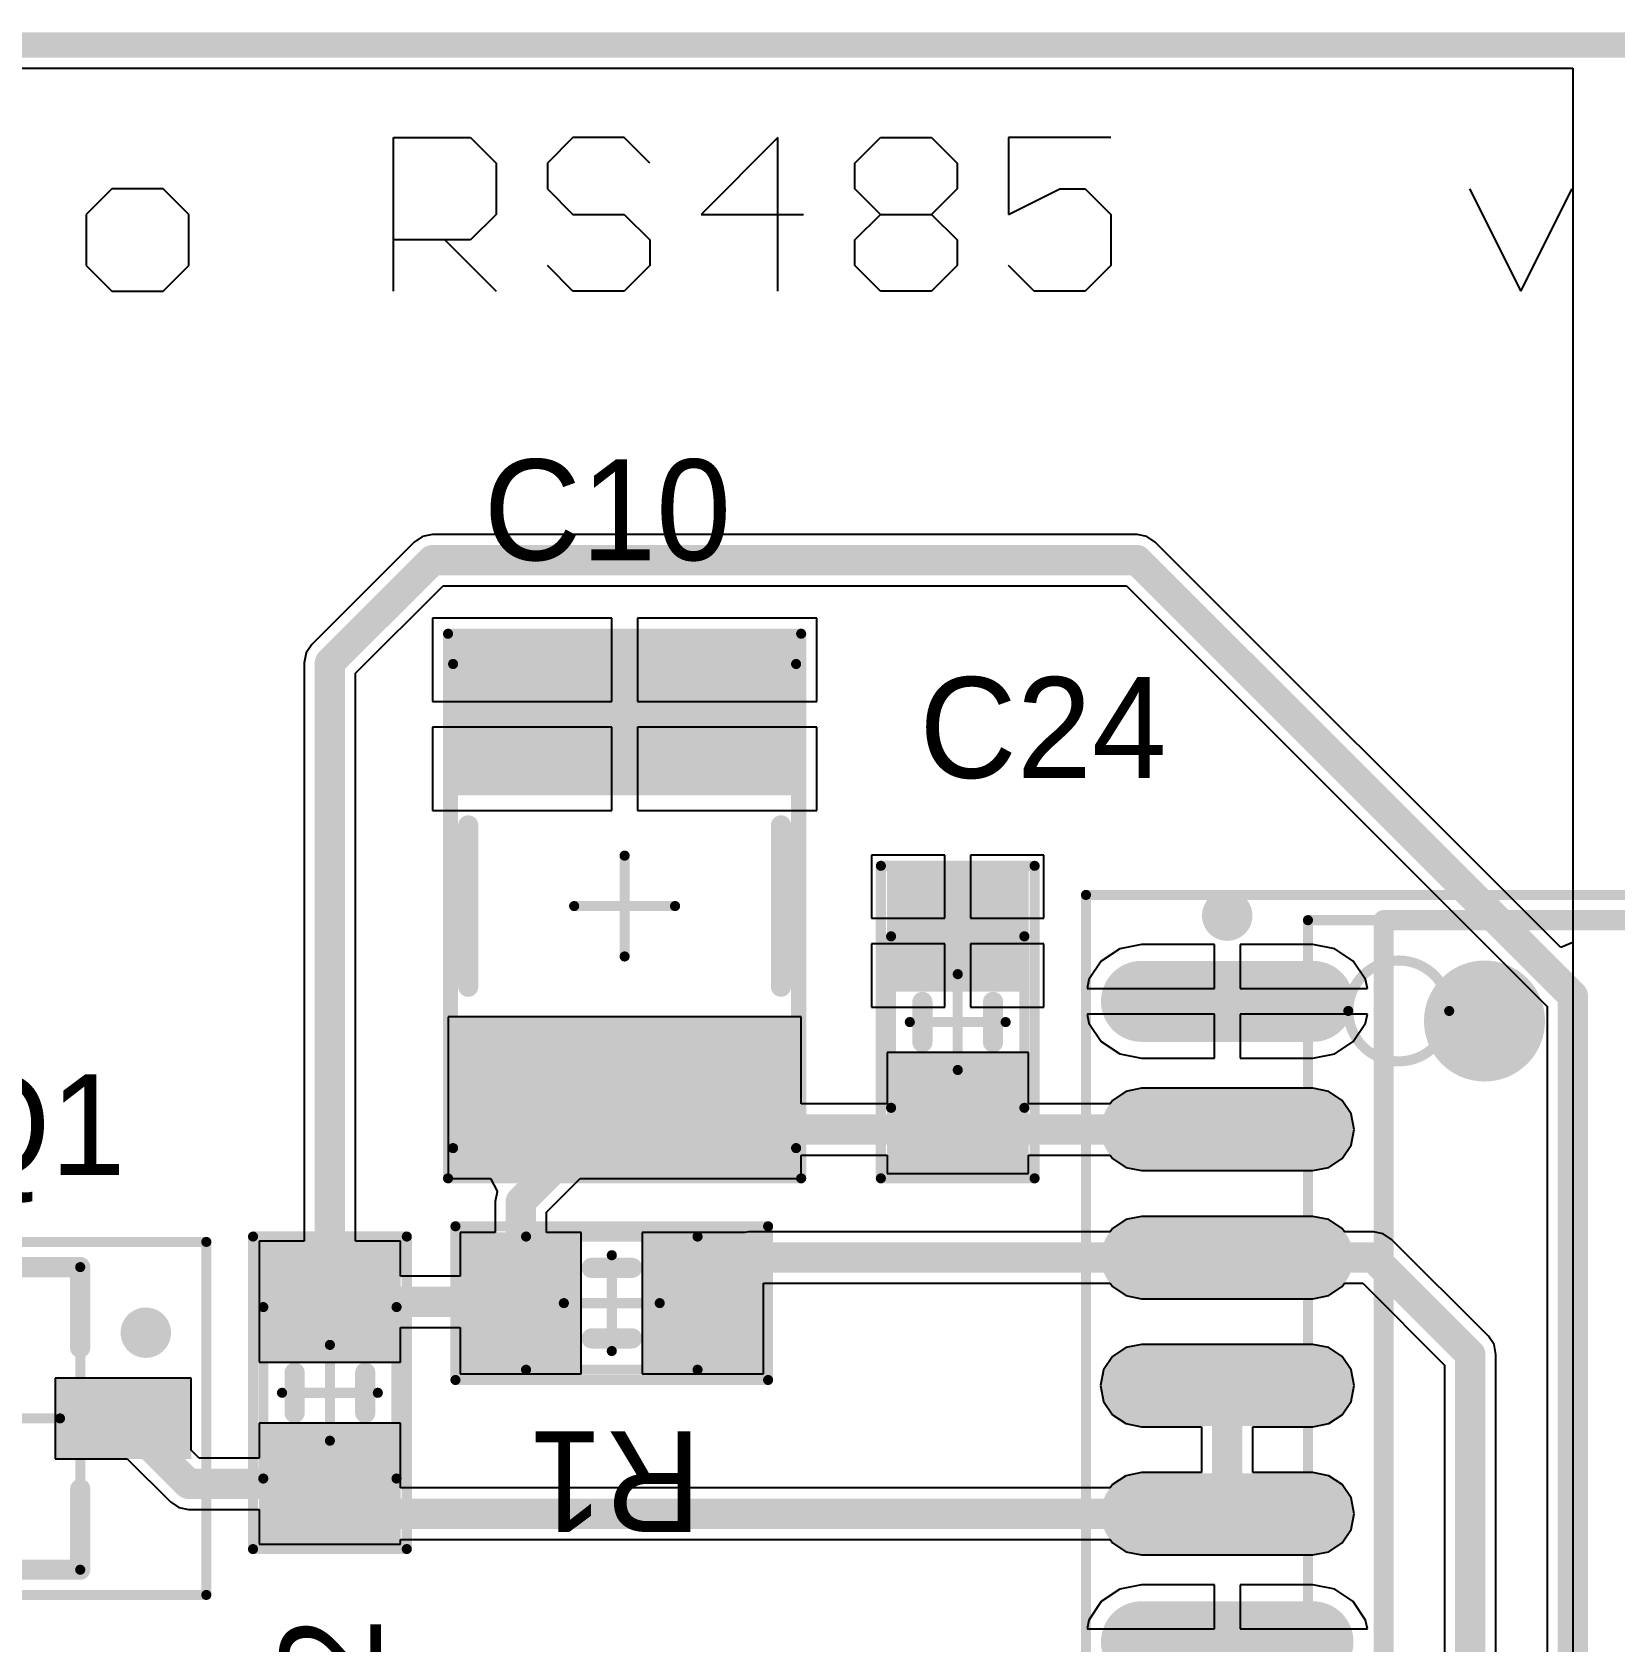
# Model space of a CAD drawing. Header units: millimetres. Extents: x 2.41 to 5.26, y 1.71 to 2.9.
# Drawn here: x 2.964 to 3.581, y 2.27 to 2.898 of the extents above; entities that cross this region are included whole.
import ezdxf

# ---------------------------------------------------------------- set-up
doc = ezdxf.new("R2010")
doc.units = ezdxf.units.MM
doc.header["$MEASUREMENT"] = 0
for name, color, linetype in [('BottomLayer', 5, 'Continuous'), ('KeepOutLayer', 6, 'Continuous'), ('Mechanical13', 56, 'Continuous'), ('Mechanical15', 56, 'Continuous'), ('TopLayer', 1, 'Continuous'), ('TopOverlay', 2, 'Continuous'), ('TopPaste', 8, 'Continuous'), ('TopSolder', 216, 'Continuous')]:
    doc.layers.add(name, color=color, linetype=linetype)

# ---------------------------------------------------------------- blocks, each defined once
blk = doc.blocks.new('SMD_R_4')
at = {"layer": 'Mechanical13', "const_width": 0.00394}
for points in [[(-0.03346, 0.026), (-0.03346, -0.026)], [(-0.03346, 0.026), (0.03346, 0.026)], [(0.03346, 0.026), (0.03346, -0.026)], [(-0.03346, -0.026), (0.03346, -0.026)]]:
    blk.add_lwpolyline(points, dxfattribs=at)
at = {"layer": 'Mechanical13', "const_width": 0.00197}
for points in [[(-0.03445, 0.026, 1), (-0.03248, 0.026, 1)], [(-0.03445, 0.026, 1), (-0.03248, 0.026, 1)], [(0.03248, 0.026, 1), (0.03445, 0.026, 1)], [(0.03248, 0.026, 1), (0.03445, 0.026, 1)], [(-0.03445, -0.026, 1), (-0.03248, -0.026, 1)], [(-0.03445, -0.026, 1), (-0.03248, -0.026, 1)], [(0.03248, -0.026, 1), (0.03445, -0.026, 1)], [(0.03248, -0.026, 1), (0.03445, -0.026, 1)]]:
    blk.add_lwpolyline(points, format="xyb", close=True, dxfattribs=at)
at = {"layer": 'Mechanical15', "const_width": 0.00394}
for points in [[(-0.061, 0.03), (-0.061, -0.03)], [(-0.061, 0.03), (0.061, 0.03)], [(0.061, 0.03), (0.061, -0.03)], [(0, 0.0187), (0, -0.0187)], [(-0.0187, 0), (0.0187, 0)], [(-0.061, -0.03), (0.061, -0.03)]]:
    blk.add_lwpolyline(points, dxfattribs=at)
at = {"layer": 'Mechanical15', "const_width": 0.00197}
for points in [[(-0.06198, 0.03, 1), (-0.06002, 0.03, 1)], [(-0.06198, 0.03, 1), (-0.06002, 0.03, 1)], [(0.06002, 0.03, 1), (0.06198, 0.03, 1)], [(0.06002, 0.03, 1), (0.06198, 0.03, 1)], [(-0.00098, 0.0187, 1), (0.00098, 0.0187, 1)], [(-0.01968, 0, 1), (-0.01772, 0, 1)], [(0.01772, 0, 1), (0.01969, 0, 1)], [(-0.00098, -0.0187, 1), (0.00098, -0.0187, 1)], [(-0.06198, -0.03, 1), (-0.06002, -0.03, 1)], [(-0.06198, -0.03, 1), (-0.06002, -0.03, 1)], [(0.06002, -0.03, 1), (0.06198, -0.03, 1)], [(0.06002, -0.03, 1), (0.06198, -0.03, 1)]]:
    blk.add_lwpolyline(points, format="xyb", close=True, dxfattribs=at)
at = {"layer": 'TopLayer'}
for points in [[(-0.01584, -0.02362), (-0.01584, 0.02362), (-0.05521, -0.02362), (-0.05521, 0.02362)], [(0.05521, -0.02362), (0.05521, 0.02362), (0.01584, -0.02362), (0.01584, 0.02362)]]:
    blk.add_solid(points, dxfattribs=at)
at = {"layer": 'TopOverlay', "const_width": 0.00787}
for points in [[(-0.00787, 0.01378), (0.00787, 0.01378)], [(-0.00787, -0.01378), (0.00787, -0.01378)]]:
    blk.add_lwpolyline(points, dxfattribs=at)
at = {"layer": 'TopOverlay', "const_width": 0.00394}
for points in [[(-0.00984, 0.01378, 1), (-0.00591, 0.01378, 1)], [(0.00591, 0.01378, 1), (0.00984, 0.01378, 1)], [(-0.00984, -0.01378, 1), (-0.00591, -0.01378, 1)], [(0.00591, -0.01378, 1), (0.00984, -0.01378, 1)]]:
    blk.add_lwpolyline(points, format="xyb", close=True, dxfattribs=at)
at = {"layer": 'TopPaste'}
for points in [[(-0.01584, -0.02362), (-0.01584, 0.02362), (-0.05521, -0.02362), (-0.05521, 0.02362)], [(0.05521, -0.02362), (0.05521, 0.02362), (0.01584, -0.02362), (0.01584, 0.02362)]]:
    blk.add_solid(points, dxfattribs=at)
at = {"layer": 'TopSolder'}
for points in [[(-0.01184, -0.02762), (-0.01184, 0.02762), (-0.05921, -0.02762), (-0.05921, 0.02762)], [(0.05921, -0.02762), (0.05921, 0.02762), (0.01184, -0.02762), (0.01184, 0.02762)]]:
    blk.add_solid(points, dxfattribs=at)
blk = doc.blocks.new('SMD_R_5')
at = {"layer": 'Mechanical13', "const_width": 0.00394}
for points in [[(-0.03346, 0.026), (-0.03346, -0.026)], [(0.03346, 0.026), (-0.03346, 0.026)], [(0.03346, 0.026), (0.03346, -0.026)], [(0.03346, -0.026), (-0.03346, -0.026)]]:
    blk.add_lwpolyline(points, dxfattribs=at)
at = {"layer": 'Mechanical13', "const_width": 0.00197}
for points in [[(-0.03445, 0.026, 1), (-0.03248, 0.026, 1)], [(-0.03445, 0.026, 1), (-0.03248, 0.026, 1)], [(0.03248, 0.026, 1), (0.03445, 0.026, 1)], [(0.03248, 0.026, 1), (0.03445, 0.026, 1)], [(-0.03445, -0.026, 1), (-0.03248, -0.026, 1)], [(-0.03445, -0.026, 1), (-0.03248, -0.026, 1)], [(0.03248, -0.026, 1), (0.03445, -0.026, 1)], [(0.03248, -0.026, 1), (0.03445, -0.026, 1)]]:
    blk.add_lwpolyline(points, format="xyb", close=True, dxfattribs=at)
at = {"layer": 'Mechanical15', "const_width": 0.00394}
for points in [[(-0.061, 0.03), (-0.061, -0.03)], [(0.061, 0.03), (-0.061, 0.03)], [(0.061, 0.03), (0.061, -0.03)], [(0, 0.0187), (0, -0.0187)], [(0.0187, 0), (-0.0187, 0)], [(0.061, -0.03), (-0.061, -0.03)]]:
    blk.add_lwpolyline(points, dxfattribs=at)
at = {"layer": 'Mechanical15', "const_width": 0.00197}
for points in [[(-0.06198, 0.03, 1), (-0.06002, 0.03, 1)], [(-0.06198, 0.03, 1), (-0.06002, 0.03, 1)], [(0.06002, 0.03, 1), (0.06198, 0.03, 1)], [(0.06002, 0.03, 1), (0.06198, 0.03, 1)], [(-0.00098, 0.0187, 1), (0.00098, 0.0187, 1)], [(-0.01968, 0, 1), (-0.01772, 0, 1)], [(0.01772, 0, 1), (0.01969, 0, 1)], [(-0.00098, -0.0187, 1), (0.00098, -0.0187, 1)], [(-0.06198, -0.03, 1), (-0.06002, -0.03, 1)], [(-0.06198, -0.03, 1), (-0.06002, -0.03, 1)], [(0.06002, -0.03, 1), (0.06198, -0.03, 1)], [(0.06002, -0.03, 1), (0.06198, -0.03, 1)]]:
    blk.add_lwpolyline(points, format="xyb", close=True, dxfattribs=at)
at = {"layer": 'TopLayer'}
for points in [[(-0.01584, -0.02362), (-0.01584, 0.02362), (-0.05521, -0.02362), (-0.05521, 0.02362)], [(0.05521, -0.02362), (0.05521, 0.02362), (0.01584, -0.02362), (0.01584, 0.02362)]]:
    blk.add_solid(points, dxfattribs=at)
at = {"layer": 'TopOverlay', "const_width": 0.00787}
for points in [[(0.00787, 0.01378), (-0.00787, 0.01378)], [(0.00787, -0.01378), (-0.00787, -0.01378)]]:
    blk.add_lwpolyline(points, dxfattribs=at)
at = {"layer": 'TopOverlay', "const_width": 0.00394}
for points in [[(-0.00984, 0.01378, 1), (-0.00591, 0.01378, 1)], [(0.00591, 0.01378, 1), (0.00984, 0.01378, 1)], [(-0.00984, -0.01378, 1), (-0.00591, -0.01378, 1)], [(0.00591, -0.01378, 1), (0.00984, -0.01378, 1)]]:
    blk.add_lwpolyline(points, format="xyb", close=True, dxfattribs=at)
at = {"layer": 'TopPaste'}
for points in [[(-0.01584, -0.02362), (-0.01584, 0.02362), (-0.05521, -0.02362), (-0.05521, 0.02362)], [(0.05521, -0.02362), (0.05521, 0.02362), (0.01584, -0.02362), (0.01584, 0.02362)]]:
    blk.add_solid(points, dxfattribs=at)
at = {"layer": 'TopSolder'}
for points in [[(-0.01184, -0.02762), (-0.01184, 0.02762), (-0.05921, -0.02762), (-0.05921, 0.02762)], [(0.05921, -0.02762), (0.05921, 0.02762), (0.01184, -0.02762), (0.01184, 0.02762)]]:
    blk.add_solid(points, dxfattribs=at)
blk = doc.blocks.new('SOT23_N_6')
at = {"layer": 'Mechanical13', "const_width": 0.00394}
for points in [[(-0.02756, 0.05906), (0.02756, 0.05906)], [(-0.02756, -0.05906), (-0.02756, 0.05906)], [(0.02756, -0.05906), (0.02756, 0.05906)], [(-0.02756, -0.05906), (0.02756, -0.05906)]]:
    blk.add_lwpolyline(points, dxfattribs=at)
at = {"layer": 'Mechanical13', "const_width": 0.00197}
for points in [[(-0.02854, 0.05906, 1), (-0.02657, 0.05906, 1)], [(-0.02854, 0.05906, 1), (-0.02657, 0.05906, 1)], [(0.02657, 0.05906, 1), (0.02854, 0.05906, 1)], [(0.02657, 0.05906, 1), (0.02854, 0.05906, 1)], [(-0.02854, -0.05906, 1), (-0.02657, -0.05906, 1)], [(-0.02854, -0.05906, 1), (-0.02657, -0.05906, 1)], [(0.02657, -0.05906, 1), (0.02854, -0.05906, 1)], [(0.02657, -0.05906, 1), (0.02854, -0.05906, 1)]]:
    blk.add_lwpolyline(points, format="xyb", close=True, dxfattribs=at)
at = {"layer": 'Mechanical15', "const_width": 0.00394}
for points in [[(-0.07677, 0.0689), (0.07677, 0.0689)], [(-0.07677, -0.0689), (-0.07677, 0.0689)], [(0.07677, -0.0689), (0.07677, 0.0689)], [(0, -0.01969), (0, 0.01969)], [(-0.01969, 0), (0.01969, 0)], [(-0.07677, -0.0689), (0.07677, -0.0689)]]:
    blk.add_lwpolyline(points, dxfattribs=at)
at = {"layer": 'Mechanical15', "const_width": 0.00197}
for points in [[(-0.07776, 0.0689, 1), (-0.07579, 0.0689, 1)], [(-0.07776, 0.0689, 1), (-0.07579, 0.0689, 1)], [(0.07579, 0.0689, 1), (0.07776, 0.0689, 1)], [(0.07579, 0.0689, 1), (0.07776, 0.0689, 1)], [(-0.00098, 0.01969, 1), (0.00098, 0.01969, 1)], [(-0.02067, 0, 1), (-0.0187, 0, 1)], [(0.0187, 0, 1), (0.02067, 0, 1)], [(-0.00098, -0.01969, 1), (0.00098, -0.01969, 1)], [(-0.07776, -0.0689, 1), (-0.07579, -0.0689, 1)], [(-0.07776, -0.0689, 1), (-0.07579, -0.0689, 1)], [(0.07579, -0.0689, 1), (0.07776, -0.0689, 1)], [(0.07579, -0.0689, 1), (0.07776, -0.0689, 1)]]:
    blk.add_lwpolyline(points, format="xyb", close=True, dxfattribs=at)
at = {"layer": 'TopLayer'}
for points in [[(-0.02165, 0.02559), (-0.02165, 0.04921), (-0.06693, 0.02559), (-0.06693, 0.04921)], [(0.06693, -0.01181), (0.06693, 0.01181), (0.02165, -0.01181), (0.02165, 0.01181)], [(-0.02165, -0.04921), (-0.02165, -0.02559), (-0.06693, -0.04921), (-0.06693, -0.02559)]]:
    blk.add_solid(points, dxfattribs=at)
at = {"layer": 'TopOverlay', "const_width": 0.00787}
for points in [[(-0.00787, 0.05906), (0.02756, 0.05906)], [(0.02756, 0.02756), (0.02756, 0.05906)], [(0.02756, -0.05906), (0.02756, -0.02756)], [(-0.00787, -0.05906), (0.02756, -0.05906)]]:
    blk.add_lwpolyline(points, dxfattribs=at)
at = {"layer": 'TopOverlay'}
for points, const_width in [([(-0.00984, 0.05906, 1), (-0.00591, 0.05906, 1)], 0.00394), ([(0.02559, 0.05906, 1), (0.02953, 0.05906, 1)], 0.00394), ([(0.02559, 0.05906, 1), (0.02953, 0.05906, 1)], 0.00394), ([(0.05807, 0.03346, 1), (0.04823, 0.03346, 1)], 0.00984), ([(0.04577, 0.03346, 1), (0.05069, 0.03346, 1)], 0.00492), ([(0.05561, 0.03346, 1), (0.06053, 0.03346, 1)], 0.00492), ([(0.02559, 0.02756, 1), (0.02953, 0.02756, 1)], 0.00394), ([(0.02559, -0.02756, 1), (0.02953, -0.02756, 1)], 0.00394), ([(-0.00984, -0.05906, 1), (-0.00591, -0.05906, 1)], 0.00394), ([(0.02559, -0.05906, 1), (0.02953, -0.05906, 1)], 0.00394), ([(0.02559, -0.05906, 1), (0.02953, -0.05906, 1)], 0.00394)]:
    blk.add_lwpolyline(points, format="xyb", close=True, dxfattribs=dict(at, const_width=const_width))
at = {"layer": 'TopPaste'}
for points in [[(-0.02165, 0.02559), (-0.02165, 0.04921), (-0.06693, 0.02559), (-0.06693, 0.04921)], [(0.06693, -0.01181), (0.06693, 0.01181), (0.02165, -0.01181), (0.02165, 0.01181)], [(-0.02165, -0.04921), (-0.02165, -0.02559), (-0.06693, -0.04921), (-0.06693, -0.02559)]]:
    blk.add_solid(points, dxfattribs=at)
at = {"layer": 'TopSolder'}
for points in [[(-0.01765, 0.02159), (-0.01765, 0.05321), (-0.07093, 0.02159), (-0.07093, 0.05321)], [(0.07093, -0.01581), (0.07093, 0.01581), (0.01765, -0.01581), (0.01765, 0.01581)], [(-0.01765, -0.05321), (-0.01765, -0.02159), (-0.07093, -0.05321), (-0.07093, -0.02159)]]:
    blk.add_solid(points, dxfattribs=at)
blk = doc.blocks.new('SOIC127P1030_16N_8')
at = {"layer": 'Mechanical13', "const_width": 0.00394}
for points in [[(-0.14764, -0.20669), (-0.14764, 0.20669)], [(-0.14764, 0.20669), (0.14764, 0.20669)], [(0.14764, -0.20669), (0.14764, 0.20669)], [(-0.14764, -0.20669), (0.14764, -0.20669)]]:
    blk.add_lwpolyline(points, dxfattribs=at)
at = {"layer": 'Mechanical13'}
for points, const_width in [([(-0.14862, 0.20669, 1), (-0.14665, 0.20669, 1)], 0.00197), ([(-0.14862, 0.20669, 1), (-0.14665, 0.20669, 1)], 0.00197), ([(0.14665, 0.20669, 1), (0.14862, 0.20669, 1)], 0.00197), ([(0.14665, 0.20669, 1), (0.14862, 0.20669, 1)], 0.00197), ([(-0.09252, 0.17126, 1), (-0.13189, 0.17126, 1)], 0.00394), ([(-0.13287, 0.17126, 1), (-0.13091, 0.17126, 1)], 0.00197), ([(-0.0935, 0.17126, 1), (-0.09154, 0.17126, 1)], 0.00197), ([(-0.14862, -0.20669, 1), (-0.14665, -0.20669, 1)], 0.00197), ([(-0.14862, -0.20669, 1), (-0.14665, -0.20669, 1)], 0.00197), ([(0.14665, -0.20669, 1), (0.14862, -0.20669, 1)], 0.00197), ([(0.14665, -0.20669, 1), (0.14862, -0.20669, 1)], 0.00197)]:
    blk.add_lwpolyline(points, format="xyb", close=True, dxfattribs=dict(at, const_width=const_width))
at = {"layer": 'Mechanical15', "const_width": 0.00394}
for points in [[(-0.23425, -0.21654), (-0.23425, 0.21654)], [(-0.23425, 0.21654), (0.23425, 0.21654)], [(0.23425, -0.21654), (0.23425, 0.21654)], [(0, -0.01969), (0, 0.01969)], [(-0.01969, 0), (0.01969, 0)], [(-0.23425, -0.21654), (0.23425, -0.21654)]]:
    blk.add_lwpolyline(points, dxfattribs=at)
at = {"layer": 'Mechanical15', "const_width": 0.00197}
for points in [[(-0.23524, 0.21654, 1), (-0.23327, 0.21654, 1)], [(-0.23524, 0.21654, 1), (-0.23327, 0.21654, 1)], [(0.23327, 0.21654, 1), (0.23524, 0.21654, 1)], [(0.23327, 0.21654, 1), (0.23524, 0.21654, 1)], [(-0.00098, 0.01969, 1), (0.00098, 0.01969, 1)], [(-0.02067, 0, 1), (-0.0187, 0, 1)], [(0.0187, 0, 1), (0.02067, 0, 1)], [(-0.00098, -0.01969, 1), (0.00098, -0.01969, 1)], [(-0.23524, -0.21654, 1), (-0.23327, -0.21654, 1)], [(-0.23524, -0.21654, 1), (-0.23327, -0.21654, 1)], [(0.23327, -0.21654, 1), (0.23524, -0.21654, 1)], [(0.23327, -0.21654, 1), (0.23524, -0.21654, 1)]]:
    blk.add_lwpolyline(points, format="xyb", close=True, dxfattribs=at)
at = {"layer": 'TopLayer', "const_width": 0.02362}
for points in [[(-0.2126, 0.175), (-0.14567, 0.175)], [(0.14567, 0.175), (0.2126, 0.175)], [(-0.2126, 0.125), (-0.14567, 0.125)], [(0.14567, 0.125), (0.2126, 0.125)], [(-0.2126, 0.075), (-0.14567, 0.075)], [(0.14567, 0.075), (0.2126, 0.075)], [(-0.2126, 0.025), (-0.14567, 0.025)], [(0.14567, 0.025), (0.2126, 0.025)], [(-0.2126, -0.025), (-0.14567, -0.025)], [(0.14567, -0.025), (0.2126, -0.025)], [(-0.2126, -0.075), (-0.14567, -0.075)], [(0.14567, -0.075), (0.2126, -0.075)], [(-0.2126, -0.125), (-0.14567, -0.125)], [(0.14567, -0.125), (0.2126, -0.125)], [(-0.2126, -0.175), (-0.14567, -0.175)], [(0.14567, -0.175), (0.2126, -0.175)]]:
    blk.add_lwpolyline(points, dxfattribs=at)
at = {"layer": 'TopLayer', "const_width": 0.01181}
for points in [[(-0.2185, 0.175, 1), (-0.20669, 0.175, 1)], [(-0.15157, 0.175, 1), (-0.13976, 0.175, 1)], [(0.13976, 0.175, 1), (0.15157, 0.175, 1)], [(0.20669, 0.175, 1), (0.2185, 0.175, 1)], [(-0.2185, 0.125, 1), (-0.20669, 0.125, 1)], [(-0.15157, 0.125, 1), (-0.13976, 0.125, 1)], [(0.13976, 0.125, 1), (0.15157, 0.125, 1)], [(0.20669, 0.125, 1), (0.2185, 0.125, 1)], [(-0.2185, 0.075, 1), (-0.20669, 0.075, 1)], [(-0.15157, 0.075, 1), (-0.13976, 0.075, 1)], [(0.13976, 0.075, 1), (0.15157, 0.075, 1)], [(0.20669, 0.075, 1), (0.2185, 0.075, 1)], [(-0.2185, 0.025, 1), (-0.20669, 0.025, 1)], [(-0.15157, 0.025, 1), (-0.13976, 0.025, 1)], [(0.13976, 0.025, 1), (0.15157, 0.025, 1)], [(0.20669, 0.025, 1), (0.2185, 0.025, 1)], [(-0.2185, -0.025, 1), (-0.20669, -0.025, 1)], [(-0.15157, -0.025, 1), (-0.13976, -0.025, 1)], [(0.13976, -0.025, 1), (0.15157, -0.025, 1)], [(0.20669, -0.025, 1), (0.2185, -0.025, 1)], [(-0.2185, -0.075, 1), (-0.20669, -0.075, 1)], [(-0.15157, -0.075, 1), (-0.13976, -0.075, 1)], [(0.13976, -0.075, 1), (0.15157, -0.075, 1)], [(0.20669, -0.075, 1), (0.2185, -0.075, 1)], [(-0.2185, -0.125, 1), (-0.20669, -0.125, 1)], [(-0.15157, -0.125, 1), (-0.13976, -0.125, 1)], [(0.13976, -0.125, 1), (0.15157, -0.125, 1)], [(0.20669, -0.125, 1), (0.2185, -0.125, 1)], [(-0.2185, -0.175, 1), (-0.20669, -0.175, 1)], [(-0.15157, -0.175, 1), (-0.13976, -0.175, 1)], [(0.13976, -0.175, 1), (0.15157, -0.175, 1)], [(0.20669, -0.175, 1), (0.2185, -0.175, 1)]]:
    blk.add_lwpolyline(points, format="xyb", close=True, dxfattribs=at)
at = {"layer": 'TopOverlay'}
for points, const_width in [([(-0.17421, 0.20846, 1), (-0.18406, 0.20846, 1)], 0.00984), ([(-0.18652, 0.20846, 1), (-0.18159, 0.20846, 1)], 0.00492), ([(-0.17667, 0.20846, 1), (-0.17175, 0.20846, 1)], 0.00492), ([(-0.12008, 0.20669, 1), (-0.11614, 0.20669, 1)], 0.00394), ([(-0.12008, 0.20669, 1), (-0.11614, 0.20669, 1)], 0.00394), ([(0.11614, 0.20669, 1), (0.12008, 0.20669, 1)], 0.00394), ([(0.11614, 0.20669, 1), (0.12008, 0.20669, 1)], 0.00394), ([(-0.06693, 0.16732, 1), (-0.09055, 0.16732, 1)], 0.02362), ([(-0.09646, 0.16732, 1), (-0.08465, 0.16732, 1)], 0.01181), ([(-0.07283, 0.16732, 1), (-0.06102, 0.16732, 1)], 0.01181), ([(-0.12008, -0.20669, 1), (-0.11614, -0.20669, 1)], 0.00394), ([(-0.12008, -0.20669, 1), (-0.11614, -0.20669, 1)], 0.00394), ([(0.11614, -0.20669, 1), (0.12008, -0.20669, 1)], 0.00394), ([(0.11614, -0.20669, 1), (0.12008, -0.20669, 1)], 0.00394)]:
    blk.add_lwpolyline(points, format="xyb", close=True, dxfattribs=dict(at, const_width=const_width))
at = {"layer": 'TopOverlay', "const_width": 0.00787}
for points in [[(-0.11811, -0.20669), (-0.11811, 0.20669)], [(-0.11811, 0.20669), (0.11811, 0.20669)], [(0.11811, -0.20669), (0.11811, 0.20669)], [(-0.11811, -0.20669), (0.11811, -0.20669)]]:
    blk.add_lwpolyline(points, dxfattribs=at)
at = {"layer": 'TopPaste', "const_width": 0.02362}
for points in [[(-0.2126, 0.175), (-0.14567, 0.175)], [(0.14567, 0.175), (0.2126, 0.175)], [(-0.2126, 0.125), (-0.14567, 0.125)], [(0.14567, 0.125), (0.2126, 0.125)], [(-0.2126, 0.075), (-0.14567, 0.075)], [(0.14567, 0.075), (0.2126, 0.075)], [(-0.2126, 0.025), (-0.14567, 0.025)], [(0.14567, 0.025), (0.2126, 0.025)], [(-0.2126, -0.025), (-0.14567, -0.025)], [(0.14567, -0.025), (0.2126, -0.025)], [(-0.2126, -0.075), (-0.14567, -0.075)], [(0.14567, -0.075), (0.2126, -0.075)], [(-0.2126, -0.125), (-0.14567, -0.125)], [(0.14567, -0.125), (0.2126, -0.125)], [(-0.2126, -0.175), (-0.14567, -0.175)], [(0.14567, -0.175), (0.2126, -0.175)]]:
    blk.add_lwpolyline(points, dxfattribs=at)
at = {"layer": 'TopPaste', "const_width": 0.01181}
for points in [[(-0.2185, 0.175, 1), (-0.20669, 0.175, 1)], [(-0.15157, 0.175, 1), (-0.13976, 0.175, 1)], [(0.13976, 0.175, 1), (0.15157, 0.175, 1)], [(0.20669, 0.175, 1), (0.2185, 0.175, 1)], [(-0.2185, 0.125, 1), (-0.20669, 0.125, 1)], [(-0.15157, 0.125, 1), (-0.13976, 0.125, 1)], [(0.13976, 0.125, 1), (0.15157, 0.125, 1)], [(0.20669, 0.125, 1), (0.2185, 0.125, 1)], [(-0.2185, 0.075, 1), (-0.20669, 0.075, 1)], [(-0.15157, 0.075, 1), (-0.13976, 0.075, 1)], [(0.13976, 0.075, 1), (0.15157, 0.075, 1)], [(0.20669, 0.075, 1), (0.2185, 0.075, 1)], [(-0.2185, 0.025, 1), (-0.20669, 0.025, 1)], [(-0.15157, 0.025, 1), (-0.13976, 0.025, 1)], [(0.13976, 0.025, 1), (0.15157, 0.025, 1)], [(0.20669, 0.025, 1), (0.2185, 0.025, 1)], [(-0.2185, -0.025, 1), (-0.20669, -0.025, 1)], [(-0.15157, -0.025, 1), (-0.13976, -0.025, 1)], [(0.13976, -0.025, 1), (0.15157, -0.025, 1)], [(0.20669, -0.025, 1), (0.2185, -0.025, 1)], [(-0.2185, -0.075, 1), (-0.20669, -0.075, 1)], [(-0.15157, -0.075, 1), (-0.13976, -0.075, 1)], [(0.13976, -0.075, 1), (0.15157, -0.075, 1)], [(0.20669, -0.075, 1), (0.2185, -0.075, 1)], [(-0.2185, -0.125, 1), (-0.20669, -0.125, 1)], [(-0.15157, -0.125, 1), (-0.13976, -0.125, 1)], [(0.13976, -0.125, 1), (0.15157, -0.125, 1)], [(0.20669, -0.125, 1), (0.2185, -0.125, 1)], [(-0.2185, -0.175, 1), (-0.20669, -0.175, 1)], [(-0.15157, -0.175, 1), (-0.13976, -0.175, 1)], [(0.13976, -0.175, 1), (0.15157, -0.175, 1)], [(0.20669, -0.175, 1), (0.2185, -0.175, 1)]]:
    blk.add_lwpolyline(points, format="xyb", close=True, dxfattribs=at)
at = {"layer": 'TopSolder', "const_width": 0.03162}
for points in [[(-0.2126, 0.175), (-0.14567, 0.175)], [(0.14567, 0.175), (0.2126, 0.175)], [(-0.2126, 0.125), (-0.14567, 0.125)], [(0.14567, 0.125), (0.2126, 0.125)], [(-0.2126, 0.075), (-0.14567, 0.075)], [(0.14567, 0.075), (0.2126, 0.075)], [(-0.2126, 0.025), (-0.14567, 0.025)], [(0.14567, 0.025), (0.2126, 0.025)], [(-0.2126, -0.025), (-0.14567, -0.025)], [(0.14567, -0.025), (0.2126, -0.025)], [(-0.2126, -0.075), (-0.14567, -0.075)], [(0.14567, -0.075), (0.2126, -0.075)], [(-0.2126, -0.125), (-0.14567, -0.125)], [(0.14567, -0.125), (0.2126, -0.125)], [(-0.2126, -0.175), (-0.14567, -0.175)], [(0.14567, -0.175), (0.2126, -0.175)]]:
    blk.add_lwpolyline(points, dxfattribs=at)
at = {"layer": 'TopSolder', "const_width": 0.01581}
for points in [[(-0.2205, 0.175, 1), (-0.20469, 0.175, 1)], [(-0.15357, 0.175, 1), (-0.13776, 0.175, 1)], [(0.13776, 0.175, 1), (0.15357, 0.175, 1)], [(0.20469, 0.175, 1), (0.2205, 0.175, 1)], [(-0.2205, 0.125, 1), (-0.20469, 0.125, 1)], [(-0.15357, 0.125, 1), (-0.13776, 0.125, 1)], [(0.13776, 0.125, 1), (0.15357, 0.125, 1)], [(0.20469, 0.125, 1), (0.2205, 0.125, 1)], [(-0.2205, 0.075, 1), (-0.20469, 0.075, 1)], [(-0.15357, 0.075, 1), (-0.13776, 0.075, 1)], [(0.13776, 0.075, 1), (0.15357, 0.075, 1)], [(0.20469, 0.075, 1), (0.2205, 0.075, 1)], [(-0.2205, 0.025, 1), (-0.20469, 0.025, 1)], [(-0.15357, 0.025, 1), (-0.13776, 0.025, 1)], [(0.13776, 0.025, 1), (0.15357, 0.025, 1)], [(0.20469, 0.025, 1), (0.2205, 0.025, 1)], [(-0.2205, -0.025, 1), (-0.20469, -0.025, 1)], [(-0.15357, -0.025, 1), (-0.13776, -0.025, 1)], [(0.13776, -0.025, 1), (0.15357, -0.025, 1)], [(0.20469, -0.025, 1), (0.2205, -0.025, 1)], [(-0.2205, -0.075, 1), (-0.20469, -0.075, 1)], [(-0.15357, -0.075, 1), (-0.13776, -0.075, 1)], [(0.13776, -0.075, 1), (0.15357, -0.075, 1)], [(0.20469, -0.075, 1), (0.2205, -0.075, 1)], [(-0.2205, -0.125, 1), (-0.20469, -0.125, 1)], [(-0.15357, -0.125, 1), (-0.13776, -0.125, 1)], [(0.13776, -0.125, 1), (0.15357, -0.125, 1)], [(0.20469, -0.125, 1), (0.2205, -0.125, 1)], [(-0.2205, -0.175, 1), (-0.20469, -0.175, 1)], [(-0.15357, -0.175, 1), (-0.13776, -0.175, 1)], [(0.13776, -0.175, 1), (0.15357, -0.175, 1)], [(0.20469, -0.175, 1), (0.2205, -0.175, 1)]]:
    blk.add_lwpolyline(points, format="xyb", close=True, dxfattribs=at)
blk = doc.blocks.new('SMD_R_18')
at = {"layer": 'Mechanical13', "const_width": 0.00394}
for points in [[(-0.03346, 0.026), (-0.03346, -0.026)], [(-0.03346, 0.026), (0.03346, 0.026)], [(0.03346, 0.026), (0.03346, -0.026)], [(-0.03346, -0.026), (0.03346, -0.026)]]:
    blk.add_lwpolyline(points, dxfattribs=at)
at = {"layer": 'Mechanical13', "const_width": 0.00197}
for points in [[(-0.03445, 0.026, 1), (-0.03248, 0.026, 1)], [(-0.03445, 0.026, 1), (-0.03248, 0.026, 1)], [(0.03248, 0.026, 1), (0.03445, 0.026, 1)], [(0.03248, 0.026, 1), (0.03445, 0.026, 1)], [(-0.03445, -0.026, 1), (-0.03248, -0.026, 1)], [(-0.03445, -0.026, 1), (-0.03248, -0.026, 1)], [(0.03248, -0.026, 1), (0.03445, -0.026, 1)], [(0.03248, -0.026, 1), (0.03445, -0.026, 1)]]:
    blk.add_lwpolyline(points, format="xyb", close=True, dxfattribs=at)
at = {"layer": 'Mechanical15', "const_width": 0.00394}
for points in [[(-0.061, 0.03), (-0.061, -0.03)], [(-0.061, 0.03), (0.061, 0.03)], [(0.061, 0.03), (0.061, -0.03)], [(0, 0.0187), (0, -0.0187)], [(-0.0187, 0), (0.0187, 0)], [(-0.061, -0.03), (0.061, -0.03)]]:
    blk.add_lwpolyline(points, dxfattribs=at)
at = {"layer": 'Mechanical15', "const_width": 0.00197}
for points in [[(-0.06198, 0.03, 1), (-0.06002, 0.03, 1)], [(-0.06198, 0.03, 1), (-0.06002, 0.03, 1)], [(0.06002, 0.03, 1), (0.06198, 0.03, 1)], [(0.06002, 0.03, 1), (0.06198, 0.03, 1)], [(-0.00098, 0.0187, 1), (0.00098, 0.0187, 1)], [(-0.01968, 0, 1), (-0.01772, 0, 1)], [(0.01772, 0, 1), (0.01969, 0, 1)], [(-0.00098, -0.0187, 1), (0.00098, -0.0187, 1)], [(-0.06198, -0.03, 1), (-0.06002, -0.03, 1)], [(-0.06198, -0.03, 1), (-0.06002, -0.03, 1)], [(0.06002, -0.03, 1), (0.06198, -0.03, 1)], [(0.06002, -0.03, 1), (0.06198, -0.03, 1)]]:
    blk.add_lwpolyline(points, format="xyb", close=True, dxfattribs=at)
at = {"layer": 'TopLayer'}
for points in [[(-0.01584, -0.02362), (-0.01584, 0.02362), (-0.05521, -0.02362), (-0.05521, 0.02362)], [(0.05521, -0.02362), (0.05521, 0.02362), (0.01584, -0.02362), (0.01584, 0.02362)]]:
    blk.add_solid(points, dxfattribs=at)
at = {"layer": 'TopOverlay', "const_width": 0.00787}
for points in [[(-0.00787, 0.01378), (0.00787, 0.01378)], [(-0.00787, -0.01378), (0.00787, -0.01378)]]:
    blk.add_lwpolyline(points, dxfattribs=at)
at = {"layer": 'TopOverlay', "const_width": 0.00394}
for points in [[(-0.00984, 0.01378, 1), (-0.00591, 0.01378, 1)], [(0.00591, 0.01378, 1), (0.00984, 0.01378, 1)], [(-0.00984, -0.01378, 1), (-0.00591, -0.01378, 1)], [(0.00591, -0.01378, 1), (0.00984, -0.01378, 1)]]:
    blk.add_lwpolyline(points, format="xyb", close=True, dxfattribs=at)
at = {"layer": 'TopPaste'}
for points in [[(-0.01584, -0.02362), (-0.01584, 0.02362), (-0.05521, -0.02362), (-0.05521, 0.02362)], [(0.05521, -0.02362), (0.05521, 0.02362), (0.01584, -0.02362), (0.01584, 0.02362)]]:
    blk.add_solid(points, dxfattribs=at)
at = {"layer": 'TopSolder'}
for points in [[(-0.01184, -0.02762), (-0.01184, 0.02762), (-0.05921, -0.02762), (-0.05921, 0.02762)], [(0.05921, -0.02762), (0.05921, 0.02762), (0.01184, -0.02762), (0.01184, 0.02762)]]:
    blk.add_solid(points, dxfattribs=at)
blk = doc.blocks.new('INDC4532L_19')
at = {"layer": 'Mechanical13', "const_width": 0.00394}
for points in [[(-0.09449, 0.06693), (0.09449, 0.06693)], [(-0.09449, 0.06693), (-0.09449, -0.06693)], [(0.09449, 0.06693), (0.09449, -0.06693)], [(-0.09449, -0.06693), (0.09449, -0.06693)]]:
    blk.add_lwpolyline(points, dxfattribs=at)
at = {"layer": 'Mechanical13', "const_width": 0.00197}
for points in [[(-0.09547, 0.06693, 1), (-0.0935, 0.06693, 1)], [(-0.09547, 0.06693, 1), (-0.0935, 0.06693, 1)], [(0.0935, 0.06693, 1), (0.09547, 0.06693, 1)], [(0.0935, 0.06693, 1), (0.09547, 0.06693, 1)], [(-0.09547, -0.06693, 1), (-0.0935, -0.06693, 1)], [(-0.09547, -0.06693, 1), (-0.0935, -0.06693, 1)], [(0.0935, -0.06693, 1), (0.09547, -0.06693, 1)], [(0.0935, -0.06693, 1), (0.09547, -0.06693, 1)]]:
    blk.add_lwpolyline(points, format="xyb", close=True, dxfattribs=at)
at = {"layer": 'Mechanical15', "const_width": 0.00394}
for points in [[(-0.1063, 0.0689), (0.1063, 0.0689)], [(-0.1063, 0.0689), (-0.1063, -0.0689)], [(0.1063, 0.0689), (0.1063, -0.0689)], [(0, 0.01969), (0, -0.01969)], [(-0.01969, 0), (0.01969, 0)], [(-0.1063, -0.0689), (0.1063, -0.0689)]]:
    blk.add_lwpolyline(points, dxfattribs=at)
at = {"layer": 'Mechanical15', "const_width": 0.00197}
for points in [[(-0.10728, 0.0689, 1), (-0.10532, 0.0689, 1)], [(-0.10728, 0.0689, 1), (-0.10532, 0.0689, 1)], [(0.10532, 0.0689, 1), (0.10728, 0.0689, 1)], [(0.10532, 0.0689, 1), (0.10728, 0.0689, 1)], [(-0.00098, 0.01969, 1), (0.00098, 0.01969, 1)], [(-0.02067, 0, 1), (-0.0187, 0, 1)], [(0.0187, 0, 1), (0.02067, 0, 1)], [(-0.00098, -0.01969, 1), (0.00098, -0.01969, 1)], [(-0.10728, -0.0689, 1), (-0.10532, -0.0689, 1)], [(-0.10728, -0.0689, 1), (-0.10532, -0.0689, 1)], [(0.10532, -0.0689, 1), (0.10728, -0.0689, 1)], [(0.10532, -0.0689, 1), (0.10728, -0.0689, 1)]]:
    blk.add_lwpolyline(points, format="xyb", close=True, dxfattribs=at)
at = {"layer": 'TopLayer'}
for points in [[(-0.04724, -0.06496), (-0.04724, 0.06496), (-0.10236, -0.06496), (-0.10236, 0.06496)], [(0.10236, -0.06496), (0.10236, 0.06496), (0.04724, -0.06496), (0.04724, 0.06496)]]:
    blk.add_solid(points, dxfattribs=at)
at = {"layer": 'TopOverlay', "const_width": 0.00787}
for points in [[(-0.0315, 0.06102), (0.0315, 0.06102)], [(-0.0315, -0.06102), (0.0315, -0.06102)]]:
    blk.add_lwpolyline(points, dxfattribs=at)
at = {"layer": 'TopOverlay', "const_width": 0.00394}
for points in [[(-0.03346, 0.06102, 1), (-0.02953, 0.06102, 1)], [(0.02953, 0.06102, 1), (0.03346, 0.06102, 1)], [(-0.03346, -0.06102, 1), (-0.02953, -0.06102, 1)], [(0.02953, -0.06102, 1), (0.03346, -0.06102, 1)]]:
    blk.add_lwpolyline(points, format="xyb", close=True, dxfattribs=at)
at = {"layer": 'TopPaste'}
for points in [[(-0.04724, -0.06496), (-0.04724, 0.06496), (-0.10236, -0.06496), (-0.10236, 0.06496)], [(0.10236, -0.06496), (0.10236, 0.06496), (0.04724, -0.06496), (0.04724, 0.06496)]]:
    blk.add_solid(points, dxfattribs=at)
at = {"layer": 'TopSolder'}
for points in [[(-0.04324, -0.06896), (-0.04324, 0.06896), (-0.10636, -0.06896), (-0.10636, 0.06896)], [(0.10636, -0.06896), (0.10636, 0.06896), (0.04324, -0.06896), (0.04324, 0.06896)]]:
    blk.add_solid(points, dxfattribs=at)

msp = doc.modelspace()

# ---------------------------------------------------------------- linework, layer by layer
at = {"layer": 'BottomLayer'}
for p, q in [((2.42395, 2.8842), (3.56483, 2.8842)), ((3.56483, 2.8842), (3.56483, 2.0322))]:
    msp.add_line(p, q, dxfattribs=at)
at = {"layer": 'KeepOutLayer', "const_width": 0.01}
msp.add_lwpolyline([(2.41483, 2.89331), (4.97389, 2.89331)], dxfattribs=at)
at = {"layer": 'TopLayer'}
for p, q in [((2.42395, 2.8842), (3.56483, 2.8842)), ((3.56483, 2.8842), (3.56483, 2.54293)), ((3.11983, 2.70224), (3.11599, 2.70148)), ((3.39483, 2.70224), (3.11983, 2.70224)), ((3.39867, 2.70148), (3.39483, 2.70224)), ((3.11274, 2.6993), (3.07274, 2.6593)), ((3.11599, 2.70148), (3.11274, 2.6993)), ((3.40193, 2.6993), (3.39867, 2.70148)), ((3.56022, 2.54102), (3.40193, 2.6993)), ((3.08987, 2.64805), (3.12399, 2.68217)), ((3.12399, 2.68217), (3.39068, 2.68217)), ((3.39068, 2.68217), (3.5548, 2.51805)), ((3.18983, 2.66957), (3.11987, 2.66957)), ((3.11987, 2.66957), (3.11987, 2.63701)), ((3.18983, 2.63701), (3.18983, 2.66957)), ((3.2698, 2.66957), (3.19983, 2.66957)), ((3.19983, 2.66957), (3.19983, 2.63701)), ((3.2698, 2.63701), (3.2698, 2.66957)), ((3.07274, 2.6593), (3.07056, 2.65605)), ((3.07056, 2.65605), (3.0698, 2.6522)), ((3.0698, 2.6522), (3.0698, 2.42635)), ((3.08987, 2.42635), (3.08987, 2.64805)), ((3.11987, 2.63701), (3.18983, 2.63701)), ((3.19983, 2.63701), (3.2698, 2.63701)), ((3.18983, 2.62701), (3.11987, 2.62701)), ((3.11987, 2.62701), (3.11987, 2.59445)), ((3.18983, 2.59445), (3.18983, 2.62701)), ((3.2698, 2.62701), (3.19983, 2.62701)), ((3.19983, 2.62701), (3.19983, 2.59445)), ((3.2698, 2.59445), (3.2698, 2.62701)), ((3.11987, 2.59445), (3.18983, 2.59445)), ((3.19983, 2.59445), (3.2698, 2.59445)), ((3.31983, 2.57712), (3.29121, 2.57712)), ((3.29121, 2.57712), (3.29121, 2.55243)), ((3.31983, 2.55243), (3.31983, 2.57712)), ((3.35846, 2.57712), (3.32983, 2.57712)), ((3.32983, 2.57712), (3.32983, 2.55243)), ((3.35846, 2.55243), (3.35846, 2.57712)), ((3.29121, 2.55243), (3.31983, 2.55243)), ((3.32983, 2.55243), (3.35846, 2.55243)), ((3.31983, 2.54243), (3.29121, 2.54243)), ((3.29121, 2.54243), (3.29121, 2.51775)), ((3.31983, 2.51775), (3.31983, 2.54243)), ((3.35846, 2.54243), (3.32983, 2.54243)), ((3.32983, 2.54243), (3.32983, 2.51775)), ((3.35846, 2.51775), (3.35846, 2.54243)), ((3.38803, 2.54055), (3.38081, 2.53572)), ((3.39654, 2.54224), (3.38803, 2.54055)), ((3.425, 2.54224), (3.39654, 2.54224)), ((3.425, 2.525), (3.425, 2.54224)), ((3.46346, 2.54224), (3.435, 2.54224)), ((3.435, 2.54224), (3.435, 2.525)), ((3.47197, 2.54055), (3.46346, 2.54224)), ((3.47919, 2.53572), (3.47197, 2.54055)), ((3.56483, 2.54293), (3.56022, 2.54102)), ((3.38081, 2.53572), (3.37599, 2.52851)), ((3.48401, 2.52851), (3.47919, 2.53572)), ((3.37599, 2.52851), (3.37529, 2.525)), ((3.48471, 2.525), (3.48401, 2.52851)), ((3.37529, 2.525), (3.425, 2.525)), ((3.435, 2.525), (3.48471, 2.525)), ((3.26373, 2.5139), (3.12594, 2.5139)), ((3.12594, 2.5139), (3.12594, 2.45091)), ((3.26373, 2.48004), (3.26373, 2.5139)), ((3.29121, 2.51775), (3.31983, 2.51775)), ((3.32983, 2.51775), (3.35846, 2.51775)), ((3.425, 2.515), (3.37529, 2.515)), ((3.37529, 2.515), (3.37599, 2.51149)), ((3.425, 2.49776), (3.425, 2.515)), ((3.48471, 2.515), (3.435, 2.515)), ((3.435, 2.515), (3.435, 2.49776)), ((3.48401, 2.51149), (3.48471, 2.515)), ((3.5548, 2.51805), (3.5548, 2.0322)), ((3.37599, 2.51149), (3.38081, 2.50428)), ((3.47919, 2.50428), (3.48401, 2.51149)), ((3.38081, 2.50428), (3.38803, 2.49945)), ((3.47197, 2.49945), (3.47919, 2.50428)), ((3.35239, 2.5), (3.29728, 2.5)), ((3.29728, 2.5), (3.29728, 2.48004)), ((3.35239, 2.48004), (3.35239, 2.5)), ((3.38803, 2.49945), (3.39654, 2.49776)), ((3.39654, 2.49776), (3.425, 2.49776)), ((3.435, 2.49776), (3.46346, 2.49776)), ((3.46346, 2.49776), (3.47197, 2.49945)), ((3.39039, 2.48483), (3.38518, 2.48135)), ((3.39654, 2.48606), (3.39039, 2.48483)), ((3.46346, 2.48606), (3.39654, 2.48606)), ((3.46961, 2.48483), (3.46346, 2.48606)), ((3.47482, 2.48135), (3.46961, 2.48483)), ((3.29728, 2.48004), (3.26373, 2.48004)), ((3.3843, 2.48004), (3.35239, 2.48004)), ((3.38518, 2.48135), (3.3843, 2.48004)), ((3.4783, 2.47614), (3.47482, 2.48135)), ((3.47952, 2.47), (3.4783, 2.47614)), ((3.4783, 2.46386), (3.47952, 2.47)), ((3.47482, 2.45865), (3.4783, 2.46386)), ((3.26373, 2.45091), (3.26373, 2.45996)), ((3.26373, 2.45996), (3.29728, 2.45996)), ((3.29728, 2.45996), (3.29728, 2.45276)), ((3.35239, 2.45276), (3.35239, 2.45996)), ((3.35239, 2.45996), (3.3843, 2.45996)), ((3.3843, 2.45996), (3.38518, 2.45865)), ((3.38518, 2.45865), (3.39039, 2.45517)), ((3.46961, 2.45517), (3.47482, 2.45865)), ((3.12594, 2.45091), (3.14249, 2.45091)), ((3.14249, 2.45091), (3.14516, 2.44591)), ((3.16434, 2.43772), (3.17753, 2.45091)), ((3.17753, 2.45091), (3.26373, 2.45091)), ((3.29728, 2.45276), (3.35239, 2.45276)), ((3.39039, 2.45517), (3.39654, 2.45394)), ((3.39654, 2.45394), (3.46346, 2.45394)), ((3.46346, 2.45394), (3.46961, 2.45517)), ((3.14504, 2.44571), (3.14427, 2.44187)), ((3.14516, 2.44591), (3.14504, 2.44571)), ((3.14427, 2.44187), (3.14427, 2.42976)), ((3.16434, 2.42976), (3.16434, 2.43772)), ((3.39039, 2.43483), (3.38518, 2.43135)), ((3.39654, 2.43606), (3.39039, 2.43483)), ((3.46346, 2.43606), (3.39654, 2.43606)), ((3.46961, 2.43483), (3.46346, 2.43606)), ((3.47482, 2.43135), (3.46961, 2.43483)), ((3.0698, 2.42635), (3.05228, 2.42635)), ((3.05228, 2.42635), (3.05228, 2.37911)), ((3.10739, 2.42635), (3.08987, 2.42635)), ((3.10739, 2.41277), (3.10739, 2.42635)), ((3.14427, 2.42976), (3.13069, 2.42976)), ((3.13069, 2.42976), (3.13069, 2.41277)), ((3.17793, 2.42976), (3.16434, 2.42976)), ((3.17793, 2.37465), (3.17793, 2.42976)), ((3.24179, 2.42976), (3.20174, 2.42976)), ((3.20174, 2.42976), (3.20174, 2.37465)), ((3.24316, 2.43004), (3.24179, 2.42976)), ((3.3843, 2.43004), (3.24316, 2.43004)), ((3.38518, 2.43135), (3.3843, 2.43004)), ((3.4757, 2.43004), (3.47482, 2.43135)), ((3.48704, 2.43004), (3.4757, 2.43004)), ((3.49088, 2.42927), (3.48704, 2.43004)), ((3.49414, 2.4271), (3.49088, 2.42927)), ((3.53193, 2.3893), (3.49414, 2.4271)), ((3.13069, 2.41277), (3.10739, 2.41277)), ((3.24898, 2.37465), (3.24898, 2.40996)), ((3.24898, 2.40996), (3.3843, 2.40996)), ((3.3843, 2.40996), (3.38518, 2.40865)), ((3.38518, 2.40865), (3.39039, 2.40517)), ((3.46961, 2.40517), (3.47482, 2.40865)), ((3.47482, 2.40865), (3.4757, 2.40996)), ((3.4757, 2.40996), (3.48288, 2.40996)), ((3.48288, 2.40996), (3.5148, 2.37805)), ((3.39039, 2.40517), (3.39654, 2.40394)), ((3.39654, 2.40394), (3.46346, 2.40394)), ((3.46346, 2.40394), (3.46961, 2.40517)), ((3.10739, 2.37911), (3.10739, 2.3927)), ((3.10739, 2.3927), (3.13069, 2.3927)), ((3.13069, 2.3927), (3.13069, 2.37465)), ((3.53411, 2.38605), (3.53193, 2.3893)), ((3.38518, 2.38135), (3.3817, 2.37614)), ((3.39039, 2.38483), (3.38518, 2.38135)), ((3.39654, 2.38606), (3.39039, 2.38483)), ((3.46346, 2.38606), (3.39654, 2.38606)), ((3.46961, 2.38483), (3.46346, 2.38606)), ((3.47482, 2.38135), (3.46961, 2.38483)), ((3.4783, 2.37614), (3.47482, 2.38135)), ((3.53487, 2.3822), (3.53411, 2.38605)), ((3.53487, 2.01636), (3.53487, 2.3822)), ((3.05228, 2.37911), (3.10739, 2.37911)), ((3.3817, 2.37614), (3.38048, 2.37)), ((3.47952, 2.37), (3.4783, 2.37614)), ((3.5148, 2.37805), (3.5148, 2.0122)), ((3.0257, 2.37295), (2.97255, 2.37295)), ((2.97255, 2.37295), (2.97255, 2.34146)), ((3.0257, 2.34482), (3.0257, 2.37295)), ((3.13069, 2.37465), (3.17793, 2.37465)), ((3.20174, 2.37465), (3.24898, 2.37465)), ((3.38048, 2.37), (3.3817, 2.36386)), ((3.4783, 2.36386), (3.47952, 2.37)), ((3.3817, 2.36386), (3.38518, 2.35865)), ((3.47482, 2.35865), (3.4783, 2.36386)), ((3.38518, 2.35865), (3.39039, 2.35517)), ((3.46961, 2.35517), (3.47482, 2.35865)), ((3.10739, 2.3553), (3.05228, 2.3553)), ((3.05228, 2.3553), (3.05228, 2.34171)), ((3.10739, 2.33004), (3.10739, 2.3553)), ((3.39039, 2.35517), (3.39654, 2.35394)), ((3.39654, 2.35394), (3.41996, 2.35394)), ((3.41996, 2.35394), (3.41996, 2.33606)), ((3.44004, 2.33606), (3.44004, 2.35394)), ((3.44004, 2.35394), (3.46346, 2.35394)), ((3.46346, 2.35394), (3.46961, 2.35517)), ((3.02881, 2.34171), (3.0257, 2.34482)), ((2.97255, 2.34146), (3.00068, 2.34146)), ((3.00068, 2.34146), (3.01756, 2.32458)), ((3.05228, 2.34171), (3.02881, 2.34171)), ((3.38518, 2.33135), (3.3843, 2.33004)), ((3.39039, 2.33483), (3.38518, 2.33135)), ((3.39654, 2.33606), (3.39039, 2.33483)), ((3.41996, 2.33606), (3.39654, 2.33606)), ((3.46346, 2.33606), (3.44004, 2.33606)), ((3.46961, 2.33483), (3.46346, 2.33606)), ((3.47482, 2.33135), (3.46961, 2.33483)), ((3.4783, 2.32614), (3.47482, 2.33135)), ((3.3843, 2.33004), (3.10739, 2.33004)), ((3.47952, 2.32), (3.4783, 2.32614)), ((3.01756, 2.32458), (3.02081, 2.32241)), ((3.02081, 2.32241), (3.02465, 2.32164)), ((3.02465, 2.32164), (3.05228, 2.32164)), ((3.05228, 2.32164), (3.05228, 2.30806)), ((3.4783, 2.31386), (3.47952, 2.32)), ((3.47482, 2.30865), (3.4783, 2.31386)), ((3.05228, 2.30806), (3.10739, 2.30806)), ((3.10739, 2.30806), (3.10739, 2.30996)), ((3.10739, 2.30996), (3.3843, 2.30996)), ((3.3843, 2.30996), (3.38518, 2.30865)), ((3.38518, 2.30865), (3.39039, 2.30517)), ((3.46961, 2.30517), (3.47482, 2.30865)), ((3.39039, 2.30517), (3.39654, 2.30394)), ((3.39654, 2.30394), (3.46346, 2.30394)), ((3.46346, 2.30394), (3.46961, 2.30517)), ((3.38803, 2.29055), (3.38081, 2.28572)), ((3.39654, 2.29224), (3.38803, 2.29055)), ((3.425, 2.29224), (3.39654, 2.29224)), ((3.425, 2.275), (3.425, 2.29224)), ((3.46346, 2.29224), (3.435, 2.29224)), ((3.435, 2.29224), (3.435, 2.275)), ((3.47197, 2.29055), (3.46346, 2.29224)), ((3.47919, 2.28572), (3.47197, 2.29055)), ((3.38081, 2.28572), (3.37599, 2.27851)), ((3.48401, 2.27851), (3.47919, 2.28572)), ((3.37599, 2.27851), (3.37529, 2.275)), ((3.37529, 2.275), (3.425, 2.275)), ((3.435, 2.275), (3.48471, 2.275)), ((3.48471, 2.275), (3.48401, 2.27851))]:
    msp.add_line(p, q, dxfattribs=at)
at = {"layer": 'TopLayer', "const_width": 0.01181}
for points in [[(3.07983, 2.6522), (3.11983, 2.6922)], [(3.11983, 2.6922), (3.39483, 2.6922)], [(3.39483, 2.6922), (3.56483, 2.5222)], [(3.07983, 2.40273), (3.07983, 2.6522)], [(3.56483, 2.0322), (3.56483, 2.5222)], [(3.15431, 2.44187), (3.19483, 2.4824)], [(3.19483, 2.4824), (3.20724, 2.47)], [(3.20724, 2.47), (3.43, 2.47)], [(3.15431, 2.4022), (3.15431, 2.44187)], [(3.22536, 2.4022), (3.24316, 2.42)], [(3.24316, 2.42), (3.43, 2.42)], [(3.43, 2.42), (3.48704, 2.42)], [(3.48704, 2.42), (3.52483, 2.3822)], [(3.07983, 2.40273), (3.15378, 2.40273)], [(3.15378, 2.40273), (3.15431, 2.4022)], [(3.52483, 2.0122), (3.52483, 2.3822)], [(3.43, 2.32), (3.43, 2.37)], [(2.99913, 2.3572), (3.02465, 2.33168)], [(3.02465, 2.33168), (3.07983, 2.33168)], [(3.07983, 2.33168), (3.09151, 2.32)], [(3.09151, 2.32), (3.43, 2.32)]]:
    msp.add_lwpolyline(points, dxfattribs=at)
at = {"layer": 'TopLayer', "const_width": 0.00591}
for points in [[(3.11688, 2.6922, 1), (3.12279, 2.6922, 1)], [(3.11688, 2.6922, 1), (3.12279, 2.6922, 1)], [(3.39188, 2.6922, 1), (3.39779, 2.6922, 1)], [(3.39188, 2.6922, 1), (3.39779, 2.6922, 1)], [(3.07688, 2.6522, 1), (3.08279, 2.6522, 1)], [(3.07688, 2.6522, 1), (3.08279, 2.6522, 1)], [(3.56188, 2.5222, 1), (3.56779, 2.5222, 1)], [(3.56188, 2.5222, 1), (3.56779, 2.5222, 1)], [(3.19188, 2.4824, 1), (3.19779, 2.4824, 1)], [(3.19188, 2.4824, 1), (3.19779, 2.4824, 1)], [(3.20428, 2.47, 1), (3.21019, 2.47, 1)], [(3.20428, 2.47, 1), (3.21019, 2.47, 1)], [(3.42705, 2.47, 1), (3.43295, 2.47, 1)], [(3.15135, 2.44187, 1), (3.15726, 2.44187, 1)], [(3.15135, 2.44187, 1), (3.15726, 2.44187, 1)], [(3.2402, 2.42, 1), (3.24611, 2.42, 1)], [(3.2402, 2.42, 1), (3.24611, 2.42, 1)], [(3.42705, 2.42, 1), (3.43295, 2.42, 1)], [(3.42705, 2.42, 1), (3.43295, 2.42, 1)], [(3.48409, 2.42, 1), (3.48999, 2.42, 1)], [(3.48409, 2.42, 1), (3.48999, 2.42, 1)], [(3.07688, 2.40273, 1), (3.08279, 2.40273, 1)], [(3.07688, 2.40273, 1), (3.08279, 2.40273, 1)], [(3.15083, 2.40273, 1), (3.15673, 2.40273, 1)], [(3.15083, 2.40273, 1), (3.15673, 2.40273, 1)], [(3.15135, 2.4022, 1), (3.15726, 2.4022, 1)], [(3.15135, 2.4022, 1), (3.15726, 2.4022, 1)], [(3.22241, 2.4022, 1), (3.22831, 2.4022, 1)], [(3.52188, 2.3822, 1), (3.52779, 2.3822, 1)], [(3.52188, 2.3822, 1), (3.52779, 2.3822, 1)], [(3.42705, 2.37, 1), (3.43295, 2.37, 1)], [(2.99617, 2.3572, 1), (3.00208, 2.3572, 1)], [(3.0217, 2.33168, 1), (3.02761, 2.33168, 1)], [(3.0217, 2.33168, 1), (3.02761, 2.33168, 1)], [(3.07688, 2.33168, 1), (3.08279, 2.33168, 1)], [(3.07688, 2.33168, 1), (3.08279, 2.33168, 1)], [(3.08856, 2.32, 1), (3.09446, 2.32, 1)], [(3.08856, 2.32, 1), (3.09446, 2.32, 1)], [(3.42705, 2.32, 1), (3.43295, 2.32, 1)], [(3.42705, 2.32, 1), (3.43295, 2.32, 1)]]:
    msp.add_lwpolyline(points, format="xyb", close=True, dxfattribs=at)
at = {"layer": 'TopOverlay'}
for p, q in [((3.1047, 2.7972), (3.1047, 2.85719)), ((3.1047, 2.85719), (3.13469, 2.85719)), ((3.13469, 2.85719), (3.14469, 2.84719)), ((3.17468, 2.85719), (3.16468, 2.84719)), ((3.19467, 2.85719), (3.17468, 2.85719)), ((3.20467, 2.84719), (3.19467, 2.85719)), ((3.25465, 2.85719), (3.22466, 2.8272)), ((3.25465, 2.7972), (3.25465, 2.85719)), ((3.28464, 2.84719), (3.29464, 2.85719)), ((3.29464, 2.85719), (3.31463, 2.85719)), ((3.31463, 2.85719), (3.32463, 2.84719)), ((3.38461, 2.85719), (3.34462, 2.85719)), ((3.34462, 2.85719), (3.34462, 2.8272)), ((3.14469, 2.84719), (3.14469, 2.8272)), ((3.16468, 2.84719), (3.16468, 2.83719)), ((3.28464, 2.83719), (3.28464, 2.84719)), ((3.32463, 2.84719), (3.32463, 2.83719)), ((2.99474, 2.83719), (2.98474, 2.8272)), ((3.01473, 2.83719), (2.99474, 2.83719)), ((3.02473, 2.8272), (3.01473, 2.83719)), ((3.16468, 2.83719), (3.17468, 2.8272)), ((3.29464, 2.8272), (3.28464, 2.83719)), ((3.32463, 2.83719), (3.31463, 2.8272)), ((3.34462, 2.8272), (3.36462, 2.83719)), ((3.36462, 2.83719), (3.37461, 2.83719)), ((3.37461, 2.83719), (3.38461, 2.8272)), ((3.52457, 2.83719), (3.54456, 2.7972)), ((3.54456, 2.7972), (3.56455, 2.83719)), ((2.98474, 2.8272), (2.98474, 2.8072)), ((3.02473, 2.8072), (3.02473, 2.8272)), ((3.14469, 2.8272), (3.13469, 2.8172)), ((3.17468, 2.8272), (3.19467, 2.8272)), ((3.19467, 2.8272), (3.20467, 2.8172)), ((3.22466, 2.8272), (3.26465, 2.8272)), ((3.28464, 2.8172), (3.29464, 2.8272)), ((3.29464, 2.8272), (3.31463, 2.8272)), ((3.31463, 2.8272), (3.32463, 2.8172)), ((3.38461, 2.8272), (3.38461, 2.8072)), ((3.13469, 2.8172), (3.1047, 2.8172)), ((3.1247, 2.8172), (3.14469, 2.7972)), ((3.20467, 2.8172), (3.20467, 2.8072)), ((3.28464, 2.8072), (3.28464, 2.8172)), ((3.32463, 2.8172), (3.32463, 2.8072)), ((2.98474, 2.8072), (2.99474, 2.7972)), ((3.01473, 2.7972), (3.02473, 2.8072)), ((3.17468, 2.7972), (3.16468, 2.8072)), ((3.20467, 2.8072), (3.19467, 2.7972)), ((3.29464, 2.7972), (3.28464, 2.8072)), ((3.32463, 2.8072), (3.31463, 2.7972)), ((3.35462, 2.7972), (3.34462, 2.8072)), ((3.38461, 2.8072), (3.37461, 2.7972)), ((2.99474, 2.7972), (3.01473, 2.7972)), ((3.19467, 2.7972), (3.17468, 2.7972)), ((3.31463, 2.7972), (3.29464, 2.7972)), ((3.37461, 2.7972), (3.35462, 2.7972))]:
    msp.add_line(p, q, dxfattribs=at)

# ---------------------------------------------------------------- block references
for name, p, rotation in [('INDC4532L_19', (3.19483, 2.5572), 90), ('SMD_R_18', (3.32483, 2.51191), 90), ('SMD_R_5', (3.18983, 2.4022), 180), ('SOT23_N_6', (2.95483, 2.3572), 360), ('SMD_R_4', (3.07983, 2.3672), 90)]:
    msp.add_blockref(name, p, dxfattribs=dict(rotation=rotation))
msp.add_blockref('SOIC127P1030_16N_8', (3.60913, 2.345))

# ---------------------------------------------------------------- texts
for s, p in [('C10', (3.13983, 2.6922)), ('C24', (3.30983, 2.6072)), ('Q1', (2.92983, 2.4522))]:
    msp.add_text(s, height=0.03937, dxfattribs=at).set_placement(p)
for s, rotation, p in [('R1', 180, (3.22483, 2.3522)), ('R2', 90, (3.09983, 2.2122))]:
    msp.add_text(s, height=0.03937, rotation=rotation, dxfattribs=at).set_placement(p)

doc.saveas('drawing.dxf')
